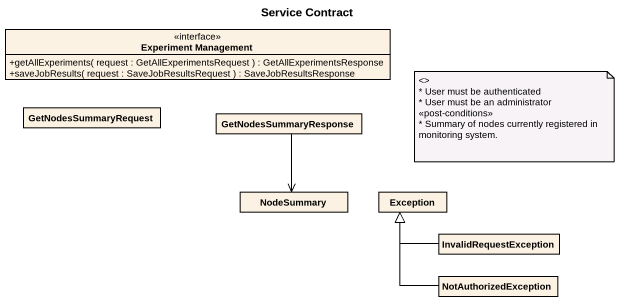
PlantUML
@startuml
title Service Contract
hide circle
hide empty members
skinparam classAttributeIconSize 0
interface "Experiment Management" as Experiment_Management {
  +getAllExperiments( request : GetAllExperimentsRequest ) : GetAllExperimentsResponse
  +saveJobResults( request : SaveJobResultsRequest ) : SaveJobResultsResponse
}
class GetNodesSummaryRequest
class GetNodesSummaryResponse
class NodeSummary
class "Exception" as Exception_
class InvalidRequestException
class NotAuthorizedException
GetNodesSummaryResponse --> NodeSummary
InvalidRequestException -left-|> Exception_
NotAuthorizedException -up-|> Exception_
note as N1
  <>
  * User must be authenticated
  * User must be an administrator
  <<post-conditions>>
  * Summary of nodes currently registered in
  monitoring system.
end note
@enduml
